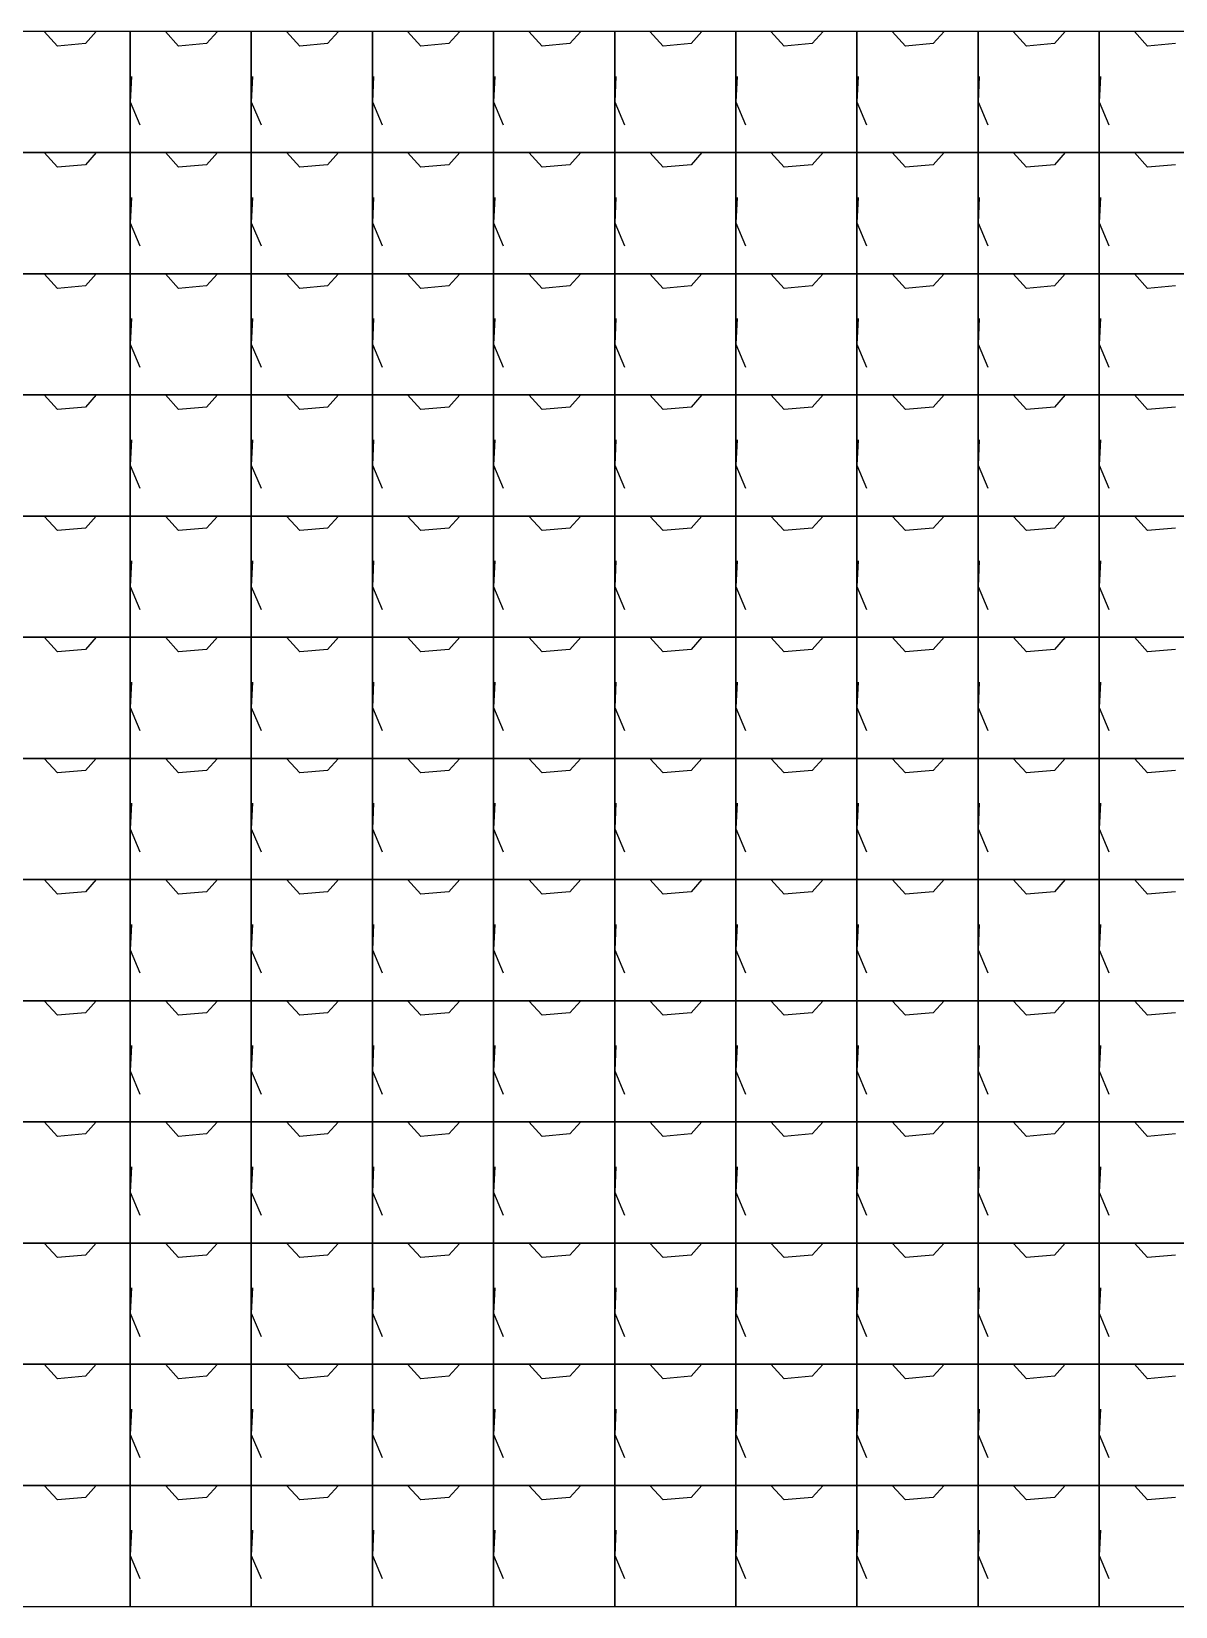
# Model space of a CAD drawing. Header units: inches. Extents: x 0 to 2763, y 0 to 1500.
# Drawn here: x 741.3 to 981.2, y 177.8 to 508 of the extents above; entities that cross this region are included whole.
import ezdxf

# ---------------------------------------------------------------- set-up
doc = ezdxf.new("R2010")
doc.units = ezdxf.units.IN
doc.header["$MEASUREMENT"] = 0

# ---------------------------------------------------------------- blocks, each defined once
blk = doc.blocks.new('*U1')
at = {"color": 254, "true_color": 0xfeeab9}
blk.add_lwpolyline([(-12.7, -12.7), (12.7, -12.7), (12.7, 12.7), (-12.7, 12.7), (-12.7, -12.7)], dxfattribs=at)
blk = doc.blocks.new('*U2')
at = {"color": 0, "linetype": 'ByBlock', "lineweight": -2, "transparency": 16777216}
for p in [(736.6, 482.6), (762, 482.6), (787.4, 482.6), (812.8, 482.6), (838.2, 482.6), (863.6, 482.6), (889, 482.6), (914.4, 482.6), (939.8, 482.6), (965.2, 482.6), (736.6, 457.2), (762, 457.2), (787.4, 457.2), (812.8, 457.2), (838.2, 457.2), (863.6, 457.2), (889, 457.2), (914.4, 457.2), (939.8, 457.2), (965.2, 457.2), (736.6, 431.8), (762, 431.8), (787.4, 431.8), (812.8, 431.8), (838.2, 431.8), (863.6, 431.8), (889, 431.8), (914.4, 431.8), (939.8, 431.8), (965.2, 431.8), (736.6, 406.4), (762, 406.4), (787.4, 406.4), (812.8, 406.4), (838.2, 406.4), (863.6, 406.4), (889, 406.4), (914.4, 406.4), (939.8, 406.4), (965.2, 406.4), (736.6, 381), (762, 381), (787.4, 381), (812.8, 381), (838.2, 381), (863.6, 381), (889, 381), (914.4, 381), (939.8, 381), (965.2, 381), (736.6, 355.6), (762, 355.6), (787.4, 355.6), (812.8, 355.6), (838.2, 355.6), (863.6, 355.6), (889, 355.6), (914.4, 355.6), (939.8, 355.6), (965.2, 355.6), (736.6, 330.2), (762, 330.2), (787.4, 330.2), (812.8, 330.2), (838.2, 330.2), (863.6, 330.2), (889, 330.2), (914.4, 330.2), (939.8, 330.2), (965.2, 330.2), (736.6, 304.8), (762, 304.8), (787.4, 304.8), (812.8, 304.8), (838.2, 304.8), (863.6, 304.8), (889, 304.8), (914.4, 304.8), (939.8, 304.8), (965.2, 304.8), (736.6, 279.4), (762, 279.4), (787.4, 279.4), (812.8, 279.4), (838.2, 279.4), (863.6, 279.4), (889, 279.4), (914.4, 279.4), (939.8, 279.4), (965.2, 279.4), (736.6, 254), (762, 254), (787.4, 254), (812.8, 254), (838.2, 254), (863.6, 254), (889, 254), (914.4, 254), (939.8, 254), (965.2, 254), (736.6, 228.6), (762, 228.6), (787.4, 228.6), (812.8, 228.6), (838.2, 228.6), (863.6, 228.6), (889, 228.6), (914.4, 228.6), (939.8, 228.6), (965.2, 228.6), (736.6, 203.2), (762, 203.2), (787.4, 203.2), (812.8, 203.2), (838.2, 203.2), (863.6, 203.2), (889, 203.2), (914.4, 203.2), (939.8, 203.2), (965.2, 203.2), (736.6, 177.8), (762, 177.8), (787.4, 177.8), (812.8, 177.8), (838.2, 177.8), (863.6, 177.8), (889, 177.8), (914.4, 177.8), (939.8, 177.8), (965.2, 177.8)]:
    blk.add_blockref('*U1', p, dxfattribs=at)

msp = doc.modelspace()

# ---------------------------------------------------------------- linework, layer by layer
at = {"linetype": 'Continuous'}
for p, q in [((746.76, 504.95), (743.97, 508)), ((752.6, 505.46), (746.76, 504.95)), ((754.89, 508), (752.6, 505.46)), ((772.16, 504.95), (769.37, 508)), ((778, 505.46), (772.16, 504.95)), ((780.29, 508), (778, 505.46)), ((797.56, 504.95), (794.77, 508)), ((803.4, 505.46), (797.56, 504.95)), ((805.69, 508), (803.4, 505.46)), ((822.96, 504.95), (820.17, 508)), ((828.8, 505.46), (822.96, 504.95)), ((831.09, 508), (828.8, 505.46)), ((848.36, 504.95), (845.57, 508)), ((854.2, 505.46), (848.36, 504.95)), ((856.49, 508), (854.2, 505.46)), ((873.76, 504.95), (870.97, 508)), ((879.6, 505.46), (873.76, 504.95)), ((881.89, 508), (879.6, 505.46)), ((899.16, 504.95), (896.37, 508)), ((905, 505.46), (899.16, 504.95)), ((907.29, 508), (905, 505.46)), ((924.56, 504.95), (921.77, 508)), ((930.4, 505.46), (924.56, 504.95)), ((932.69, 508), (930.4, 505.46)), ((949.96, 504.95), (947.17, 508)), ((955.8, 505.46), (949.96, 504.95)), ((958.09, 508), (955.8, 505.46)), ((975.36, 504.95), (972.57, 508)), ((981.2, 505.46), (975.36, 504.95)), ((762.25, 498.6), (762, 493.27)), ((787.65, 498.6), (787.4, 493.27)), ((813.05, 498.6), (812.8, 493.27)), ((838.45, 498.6), (838.2, 493.27)), ((863.85, 498.6), (863.6, 493.27)), ((889.25, 498.6), (889, 493.27)), ((914.65, 498.6), (914.4, 493.27)), ((940.05, 498.6), (939.8, 493.27)), ((965.45, 498.6), (965.2, 493.27)), ((762, 493.27), (764.03, 488.44)), ((787.4, 493.27), (789.43, 488.44)), ((812.8, 493.27), (814.83, 488.44)), ((838.2, 493.27), (840.23, 488.44)), ((863.6, 493.27), (865.63, 488.44)), ((889, 493.27), (891.03, 488.44)), ((914.4, 493.27), (916.43, 488.44)), ((939.8, 493.27), (941.83, 488.44)), ((965.2, 493.27), (967.23, 488.44)), ((746.76, 479.55), (743.97, 482.6)), ((754.89, 482.6), (752.6, 480.06)), ((772.16, 479.55), (769.37, 482.6)), ((780.29, 482.6), (778, 480.06)), ((797.56, 479.55), (794.77, 482.6)), ((805.69, 482.6), (803.4, 480.06)), ((822.96, 479.55), (820.17, 482.6)), ((831.09, 482.6), (828.8, 480.06)), ((848.36, 479.55), (845.57, 482.6)), ((856.49, 482.6), (854.2, 480.06)), ((873.76, 479.55), (870.97, 482.6)), ((881.89, 482.6), (879.6, 480.06)), ((899.16, 479.55), (896.37, 482.6)), ((907.29, 482.6), (905, 480.06)), ((924.56, 479.55), (921.77, 482.6)), ((932.69, 482.6), (930.4, 480.06)), ((949.96, 479.55), (947.17, 482.6)), ((958.09, 482.6), (955.8, 480.06)), ((975.36, 479.55), (972.57, 482.6)), ((752.6, 480.06), (746.76, 479.55)), ((778, 480.06), (772.16, 479.55)), ((803.4, 480.06), (797.56, 479.55)), ((828.8, 480.06), (822.96, 479.55)), ((854.2, 480.06), (848.36, 479.55)), ((879.6, 480.06), (873.76, 479.55)), ((905, 480.06), (899.16, 479.55)), ((930.4, 480.06), (924.56, 479.55)), ((955.8, 480.06), (949.96, 479.55)), ((981.2, 480.06), (975.36, 479.55)), ((762.25, 473.2), (762, 467.87)), ((787.65, 473.2), (787.4, 467.87)), ((813.05, 473.2), (812.8, 467.87)), ((838.45, 473.2), (838.2, 467.87)), ((863.85, 473.2), (863.6, 467.87)), ((889.25, 473.2), (889, 467.87)), ((914.65, 473.2), (914.4, 467.87)), ((940.05, 473.2), (939.8, 467.87)), ((965.45, 473.2), (965.2, 467.87)), ((762, 467.87), (764.03, 463.04)), ((787.4, 467.87), (789.43, 463.04)), ((812.8, 467.87), (814.83, 463.04)), ((838.2, 467.87), (840.23, 463.04)), ((863.6, 467.87), (865.63, 463.04)), ((889, 467.87), (891.03, 463.04)), ((914.4, 467.87), (916.43, 463.04)), ((939.8, 467.87), (941.83, 463.04)), ((965.2, 467.87), (967.23, 463.04)), ((746.76, 454.15), (743.97, 457.2)), ((754.89, 457.2), (752.6, 454.66)), ((772.16, 454.15), (769.37, 457.2)), ((780.29, 457.2), (778, 454.66)), ((797.56, 454.15), (794.77, 457.2)), ((805.69, 457.2), (803.4, 454.66)), ((822.96, 454.15), (820.17, 457.2)), ((831.09, 457.2), (828.8, 454.66)), ((848.36, 454.15), (845.57, 457.2)), ((856.49, 457.2), (854.2, 454.66)), ((873.76, 454.15), (870.97, 457.2)), ((881.89, 457.2), (879.6, 454.66)), ((899.16, 454.15), (896.37, 457.2)), ((907.29, 457.2), (905, 454.66)), ((924.56, 454.15), (921.77, 457.2)), ((932.69, 457.2), (930.4, 454.66)), ((949.96, 454.15), (947.17, 457.2)), ((958.09, 457.2), (955.8, 454.66)), ((975.36, 454.15), (972.57, 457.2)), ((752.6, 454.66), (746.76, 454.15)), ((778, 454.66), (772.16, 454.15)), ((803.4, 454.66), (797.56, 454.15)), ((828.8, 454.66), (822.96, 454.15)), ((854.2, 454.66), (848.36, 454.15)), ((879.6, 454.66), (873.76, 454.15)), ((905, 454.66), (899.16, 454.15)), ((930.4, 454.66), (924.56, 454.15)), ((955.8, 454.66), (949.96, 454.15)), ((981.2, 454.66), (975.36, 454.15)), ((762.25, 447.8), (762, 442.47)), ((787.65, 447.8), (787.4, 442.47)), ((813.05, 447.8), (812.8, 442.47)), ((838.45, 447.8), (838.2, 442.47)), ((863.85, 447.8), (863.6, 442.47)), ((889.25, 447.8), (889, 442.47)), ((914.65, 447.8), (914.4, 442.47)), ((940.05, 447.8), (939.8, 442.47)), ((965.45, 447.8), (965.2, 442.47)), ((762, 442.47), (764.03, 437.64)), ((787.4, 442.47), (789.43, 437.64)), ((812.8, 442.47), (814.83, 437.64)), ((838.2, 442.47), (840.23, 437.64)), ((863.6, 442.47), (865.63, 437.64)), ((889, 442.47), (891.03, 437.64)), ((914.4, 442.47), (916.43, 437.64)), ((939.8, 442.47), (941.83, 437.64)), ((965.2, 442.47), (967.23, 437.64)), ((746.76, 428.75), (743.97, 431.8)), ((752.6, 429.26), (746.76, 428.75)), ((754.89, 431.8), (752.6, 429.26)), ((772.16, 428.75), (769.37, 431.8)), ((778, 429.26), (772.16, 428.75)), ((780.29, 431.8), (778, 429.26)), ((797.56, 428.75), (794.77, 431.8)), ((803.4, 429.26), (797.56, 428.75)), ((805.69, 431.8), (803.4, 429.26)), ((822.96, 428.75), (820.17, 431.8)), ((828.8, 429.26), (822.96, 428.75)), ((831.09, 431.8), (828.8, 429.26)), ((848.36, 428.75), (845.57, 431.8)), ((854.2, 429.26), (848.36, 428.75)), ((856.49, 431.8), (854.2, 429.26)), ((873.76, 428.75), (870.97, 431.8)), ((879.6, 429.26), (873.76, 428.75)), ((881.89, 431.8), (879.6, 429.26)), ((899.16, 428.75), (896.37, 431.8)), ((905, 429.26), (899.16, 428.75)), ((907.29, 431.8), (905, 429.26)), ((924.56, 428.75), (921.77, 431.8)), ((930.4, 429.26), (924.56, 428.75)), ((932.69, 431.8), (930.4, 429.26)), ((949.96, 428.75), (947.17, 431.8)), ((955.8, 429.26), (949.96, 428.75)), ((958.09, 431.8), (955.8, 429.26)), ((975.36, 428.75), (972.57, 431.8)), ((981.2, 429.26), (975.36, 428.75)), ((762.25, 422.4), (762, 417.07)), ((787.65, 422.4), (787.4, 417.07)), ((813.05, 422.4), (812.8, 417.07)), ((838.45, 422.4), (838.2, 417.07)), ((863.85, 422.4), (863.6, 417.07)), ((889.25, 422.4), (889, 417.07)), ((914.65, 422.4), (914.4, 417.07)), ((940.05, 422.4), (939.8, 417.07)), ((965.45, 422.4), (965.2, 417.07)), ((762, 417.07), (764.03, 412.24)), ((787.4, 417.07), (789.43, 412.24)), ((812.8, 417.07), (814.83, 412.24)), ((838.2, 417.07), (840.23, 412.24)), ((863.6, 417.07), (865.63, 412.24)), ((889, 417.07), (891.03, 412.24)), ((914.4, 417.07), (916.43, 412.24)), ((939.8, 417.07), (941.83, 412.24)), ((965.2, 417.07), (967.23, 412.24)), ((746.76, 403.35), (743.97, 406.4)), ((754.89, 406.4), (752.6, 403.86)), ((772.16, 403.35), (769.37, 406.4)), ((780.29, 406.4), (778, 403.86)), ((797.56, 403.35), (794.77, 406.4)), ((805.69, 406.4), (803.4, 403.86)), ((822.96, 403.35), (820.17, 406.4)), ((831.09, 406.4), (828.8, 403.86)), ((848.36, 403.35), (845.57, 406.4)), ((856.49, 406.4), (854.2, 403.86)), ((873.76, 403.35), (870.97, 406.4)), ((881.89, 406.4), (879.6, 403.86)), ((899.16, 403.35), (896.37, 406.4)), ((907.29, 406.4), (905, 403.86)), ((924.56, 403.35), (921.77, 406.4)), ((932.69, 406.4), (930.4, 403.86)), ((949.96, 403.35), (947.17, 406.4)), ((958.09, 406.4), (955.8, 403.86)), ((975.36, 403.35), (972.57, 406.4)), ((752.6, 403.86), (746.76, 403.35)), ((778, 403.86), (772.16, 403.35)), ((803.4, 403.86), (797.56, 403.35)), ((828.8, 403.86), (822.96, 403.35)), ((854.2, 403.86), (848.36, 403.35)), ((879.6, 403.86), (873.76, 403.35)), ((905, 403.86), (899.16, 403.35)), ((930.4, 403.86), (924.56, 403.35)), ((955.8, 403.86), (949.96, 403.35)), ((981.2, 403.86), (975.36, 403.35)), ((762.25, 397), (762, 391.67)), ((787.65, 397), (787.4, 391.67)), ((813.05, 397), (812.8, 391.67)), ((838.45, 397), (838.2, 391.67)), ((863.85, 397), (863.6, 391.67)), ((889.25, 397), (889, 391.67)), ((914.65, 397), (914.4, 391.67)), ((940.05, 397), (939.8, 391.67)), ((965.45, 397), (965.2, 391.67)), ((762, 391.67), (764.03, 386.84)), ((787.4, 391.67), (789.43, 386.84)), ((812.8, 391.67), (814.83, 386.84)), ((838.2, 391.67), (840.23, 386.84)), ((863.6, 391.67), (865.63, 386.84)), ((889, 391.67), (891.03, 386.84)), ((914.4, 391.67), (916.43, 386.84)), ((939.8, 391.67), (941.83, 386.84)), ((965.2, 391.67), (967.23, 386.84)), ((746.76, 377.95), (743.97, 381)), ((754.89, 381), (752.6, 378.46)), ((772.16, 377.95), (769.37, 381)), ((780.29, 381), (778, 378.46)), ((797.56, 377.95), (794.77, 381)), ((805.69, 381), (803.4, 378.46)), ((822.96, 377.95), (820.17, 381)), ((831.09, 381), (828.8, 378.46)), ((848.36, 377.95), (845.57, 381)), ((856.49, 381), (854.2, 378.46)), ((873.76, 377.95), (870.97, 381)), ((881.89, 381), (879.6, 378.46)), ((899.16, 377.95), (896.37, 381)), ((907.29, 381), (905, 378.46)), ((924.56, 377.95), (921.77, 381)), ((932.69, 381), (930.4, 378.46)), ((949.96, 377.95), (947.17, 381)), ((958.09, 381), (955.8, 378.46)), ((975.36, 377.95), (972.57, 381)), ((752.6, 378.46), (746.76, 377.95)), ((778, 378.46), (772.16, 377.95)), ((803.4, 378.46), (797.56, 377.95)), ((828.8, 378.46), (822.96, 377.95)), ((854.2, 378.46), (848.36, 377.95)), ((879.6, 378.46), (873.76, 377.95)), ((905, 378.46), (899.16, 377.95)), ((930.4, 378.46), (924.56, 377.95)), ((955.8, 378.46), (949.96, 377.95)), ((981.2, 378.46), (975.36, 377.95)), ((762.25, 371.6), (762, 366.27)), ((787.65, 371.6), (787.4, 366.27)), ((813.05, 371.6), (812.8, 366.27)), ((838.45, 371.6), (838.2, 366.27)), ((863.85, 371.6), (863.6, 366.27)), ((889.25, 371.6), (889, 366.27)), ((914.65, 371.6), (914.4, 366.27)), ((940.05, 371.6), (939.8, 366.27)), ((965.45, 371.6), (965.2, 366.27)), ((762, 366.27), (764.03, 361.44)), ((787.4, 366.27), (789.43, 361.44)), ((812.8, 366.27), (814.83, 361.44)), ((838.2, 366.27), (840.23, 361.44)), ((863.6, 366.27), (865.63, 361.44)), ((889, 366.27), (891.03, 361.44)), ((914.4, 366.27), (916.43, 361.44)), ((939.8, 366.27), (941.83, 361.44)), ((965.2, 366.27), (967.23, 361.44)), ((746.76, 352.55), (743.97, 355.6)), ((754.89, 355.6), (752.6, 353.06)), ((772.16, 352.55), (769.37, 355.6)), ((780.29, 355.6), (778, 353.06)), ((797.56, 352.55), (794.77, 355.6)), ((805.69, 355.6), (803.4, 353.06)), ((822.96, 352.55), (820.17, 355.6)), ((831.09, 355.6), (828.8, 353.06)), ((848.36, 352.55), (845.57, 355.6)), ((856.49, 355.6), (854.2, 353.06)), ((873.76, 352.55), (870.97, 355.6)), ((881.89, 355.6), (879.6, 353.06)), ((899.16, 352.55), (896.37, 355.6)), ((907.29, 355.6), (905, 353.06)), ((924.56, 352.55), (921.77, 355.6)), ((932.69, 355.6), (930.4, 353.06)), ((949.96, 352.55), (947.17, 355.6)), ((958.09, 355.6), (955.8, 353.06)), ((975.36, 352.55), (972.57, 355.6)), ((752.6, 353.06), (746.76, 352.55)), ((778, 353.06), (772.16, 352.55)), ((803.4, 353.06), (797.56, 352.55)), ((828.8, 353.06), (822.96, 352.55)), ((854.2, 353.06), (848.36, 352.55)), ((879.6, 353.06), (873.76, 352.55)), ((905, 353.06), (899.16, 352.55)), ((930.4, 353.06), (924.56, 352.55)), ((955.8, 353.06), (949.96, 352.55)), ((981.2, 353.06), (975.36, 352.55)), ((762.25, 346.2), (762, 340.87)), ((787.65, 346.2), (787.4, 340.87)), ((813.05, 346.2), (812.8, 340.87)), ((838.45, 346.2), (838.2, 340.87)), ((863.85, 346.2), (863.6, 340.87)), ((889.25, 346.2), (889, 340.87)), ((914.65, 346.2), (914.4, 340.87)), ((940.05, 346.2), (939.8, 340.87)), ((965.45, 346.2), (965.2, 340.87)), ((762, 340.87), (764.03, 336.04)), ((787.4, 340.87), (789.43, 336.04)), ((812.8, 340.87), (814.83, 336.04)), ((838.2, 340.87), (840.23, 336.04)), ((863.6, 340.87), (865.63, 336.04)), ((889, 340.87), (891.03, 336.04)), ((914.4, 340.87), (916.43, 336.04)), ((939.8, 340.87), (941.83, 336.04)), ((965.2, 340.87), (967.23, 336.04)), ((746.76, 327.15), (743.97, 330.2)), ((752.6, 327.66), (746.76, 327.15)), ((754.89, 330.2), (752.6, 327.66)), ((772.16, 327.15), (769.37, 330.2)), ((778, 327.66), (772.16, 327.15)), ((780.29, 330.2), (778, 327.66)), ((797.56, 327.15), (794.77, 330.2)), ((803.4, 327.66), (797.56, 327.15)), ((805.69, 330.2), (803.4, 327.66)), ((822.96, 327.15), (820.17, 330.2)), ((828.8, 327.66), (822.96, 327.15)), ((831.09, 330.2), (828.8, 327.66)), ((848.36, 327.15), (845.57, 330.2)), ((854.2, 327.66), (848.36, 327.15)), ((856.49, 330.2), (854.2, 327.66)), ((873.76, 327.15), (870.97, 330.2)), ((879.6, 327.66), (873.76, 327.15)), ((881.89, 330.2), (879.6, 327.66)), ((899.16, 327.15), (896.37, 330.2)), ((905, 327.66), (899.16, 327.15)), ((907.29, 330.2), (905, 327.66)), ((924.56, 327.15), (921.77, 330.2)), ((930.4, 327.66), (924.56, 327.15)), ((932.69, 330.2), (930.4, 327.66)), ((949.96, 327.15), (947.17, 330.2)), ((955.8, 327.66), (949.96, 327.15)), ((958.09, 330.2), (955.8, 327.66)), ((975.36, 327.15), (972.57, 330.2)), ((981.2, 327.66), (975.36, 327.15)), ((762.25, 320.8), (762, 315.47)), ((787.65, 320.8), (787.4, 315.47)), ((813.05, 320.8), (812.8, 315.47)), ((838.45, 320.8), (838.2, 315.47)), ((863.85, 320.8), (863.6, 315.47)), ((889.25, 320.8), (889, 315.47)), ((914.65, 320.8), (914.4, 315.47)), ((940.05, 320.8), (939.8, 315.47)), ((965.45, 320.8), (965.2, 315.47)), ((762, 315.47), (764.03, 310.64)), ((787.4, 315.47), (789.43, 310.64)), ((812.8, 315.47), (814.83, 310.64)), ((838.2, 315.47), (840.23, 310.64)), ((863.6, 315.47), (865.63, 310.64)), ((889, 315.47), (891.03, 310.64)), ((914.4, 315.47), (916.43, 310.64)), ((939.8, 315.47), (941.83, 310.64)), ((965.2, 315.47), (967.23, 310.64)), ((746.76, 301.75), (743.97, 304.8)), ((754.89, 304.8), (752.6, 302.26)), ((772.16, 301.75), (769.37, 304.8)), ((780.29, 304.8), (778, 302.26)), ((797.56, 301.75), (794.77, 304.8)), ((805.69, 304.8), (803.4, 302.26)), ((822.96, 301.75), (820.17, 304.8)), ((831.09, 304.8), (828.8, 302.26)), ((848.36, 301.75), (845.57, 304.8)), ((856.49, 304.8), (854.2, 302.26)), ((873.76, 301.75), (870.97, 304.8)), ((881.89, 304.8), (879.6, 302.26)), ((899.16, 301.75), (896.37, 304.8)), ((907.29, 304.8), (905, 302.26)), ((924.56, 301.75), (921.77, 304.8)), ((932.69, 304.8), (930.4, 302.26)), ((949.96, 301.75), (947.17, 304.8)), ((958.09, 304.8), (955.8, 302.26)), ((975.36, 301.75), (972.57, 304.8)), ((752.6, 302.26), (746.76, 301.75)), ((778, 302.26), (772.16, 301.75)), ((803.4, 302.26), (797.56, 301.75)), ((828.8, 302.26), (822.96, 301.75)), ((854.2, 302.26), (848.36, 301.75)), ((879.6, 302.26), (873.76, 301.75)), ((905, 302.26), (899.16, 301.75)), ((930.4, 302.26), (924.56, 301.75)), ((955.8, 302.26), (949.96, 301.75)), ((981.2, 302.26), (975.36, 301.75)), ((762.25, 295.4), (762, 290.07)), ((787.65, 295.4), (787.4, 290.07)), ((813.05, 295.4), (812.8, 290.07)), ((838.45, 295.4), (838.2, 290.07)), ((863.85, 295.4), (863.6, 290.07)), ((889.25, 295.4), (889, 290.07)), ((914.65, 295.4), (914.4, 290.07)), ((940.05, 295.4), (939.8, 290.07)), ((965.45, 295.4), (965.2, 290.07)), ((762, 290.07), (764.03, 285.24)), ((787.4, 290.07), (789.43, 285.24)), ((812.8, 290.07), (814.83, 285.24)), ((838.2, 290.07), (840.23, 285.24)), ((863.6, 290.07), (865.63, 285.24)), ((889, 290.07), (891.03, 285.24)), ((914.4, 290.07), (916.43, 285.24)), ((939.8, 290.07), (941.83, 285.24)), ((965.2, 290.07), (967.23, 285.24)), ((746.76, 276.35), (743.97, 279.4)), ((754.89, 279.4), (752.6, 276.86)), ((772.16, 276.35), (769.37, 279.4)), ((780.29, 279.4), (778, 276.86)), ((797.56, 276.35), (794.77, 279.4)), ((805.69, 279.4), (803.4, 276.86)), ((822.96, 276.35), (820.17, 279.4)), ((831.09, 279.4), (828.8, 276.86)), ((848.36, 276.35), (845.57, 279.4)), ((856.49, 279.4), (854.2, 276.86)), ((873.76, 276.35), (870.97, 279.4)), ((881.89, 279.4), (879.6, 276.86)), ((899.16, 276.35), (896.37, 279.4)), ((907.29, 279.4), (905, 276.86)), ((924.56, 276.35), (921.77, 279.4)), ((932.69, 279.4), (930.4, 276.86)), ((949.96, 276.35), (947.17, 279.4)), ((958.09, 279.4), (955.8, 276.86)), ((975.36, 276.35), (972.57, 279.4)), ((752.6, 276.86), (746.76, 276.35)), ((778, 276.86), (772.16, 276.35)), ((803.4, 276.86), (797.56, 276.35)), ((828.8, 276.86), (822.96, 276.35)), ((854.2, 276.86), (848.36, 276.35)), ((879.6, 276.86), (873.76, 276.35)), ((905, 276.86), (899.16, 276.35)), ((930.4, 276.86), (924.56, 276.35)), ((955.8, 276.86), (949.96, 276.35)), ((981.2, 276.86), (975.36, 276.35)), ((762.25, 270), (762, 264.67)), ((787.65, 270), (787.4, 264.67)), ((813.05, 270), (812.8, 264.67)), ((838.45, 270), (838.2, 264.67)), ((863.85, 270), (863.6, 264.67)), ((889.25, 270), (889, 264.67)), ((914.65, 270), (914.4, 264.67)), ((940.05, 270), (939.8, 264.67)), ((965.45, 270), (965.2, 264.67)), ((762, 264.67), (764.03, 259.84)), ((787.4, 264.67), (789.43, 259.84)), ((812.8, 264.67), (814.83, 259.84)), ((838.2, 264.67), (840.23, 259.84)), ((863.6, 264.67), (865.63, 259.84)), ((889, 264.67), (891.03, 259.84)), ((914.4, 264.67), (916.43, 259.84)), ((939.8, 264.67), (941.83, 259.84)), ((965.2, 264.67), (967.23, 259.84)), ((746.76, 250.95), (743.97, 254)), ((752.6, 251.46), (746.76, 250.95)), ((754.89, 254), (752.6, 251.46)), ((772.16, 250.95), (769.37, 254)), ((778, 251.46), (772.16, 250.95)), ((780.29, 254), (778, 251.46)), ((797.56, 250.95), (794.77, 254)), ((803.4, 251.46), (797.56, 250.95)), ((805.69, 254), (803.4, 251.46)), ((822.96, 250.95), (820.17, 254)), ((828.8, 251.46), (822.96, 250.95)), ((831.09, 254), (828.8, 251.46)), ((848.36, 250.95), (845.57, 254)), ((854.2, 251.46), (848.36, 250.95)), ((856.49, 254), (854.2, 251.46)), ((873.76, 250.95), (870.97, 254)), ((879.6, 251.46), (873.76, 250.95)), ((881.89, 254), (879.6, 251.46)), ((899.16, 250.95), (896.37, 254)), ((905, 251.46), (899.16, 250.95)), ((907.29, 254), (905, 251.46)), ((924.56, 250.95), (921.77, 254)), ((930.4, 251.46), (924.56, 250.95)), ((932.69, 254), (930.4, 251.46)), ((949.96, 250.95), (947.17, 254)), ((955.8, 251.46), (949.96, 250.95)), ((958.09, 254), (955.8, 251.46)), ((975.36, 250.95), (972.57, 254)), ((981.2, 251.46), (975.36, 250.95)), ((762.25, 244.6), (762, 239.27)), ((787.65, 244.6), (787.4, 239.27)), ((813.05, 244.6), (812.8, 239.27)), ((838.45, 244.6), (838.2, 239.27)), ((863.85, 244.6), (863.6, 239.27)), ((889.25, 244.6), (889, 239.27)), ((914.65, 244.6), (914.4, 239.27)), ((940.05, 244.6), (939.8, 239.27)), ((965.45, 244.6), (965.2, 239.27)), ((762, 239.27), (764.03, 234.44)), ((787.4, 239.27), (789.43, 234.44)), ((812.8, 239.27), (814.83, 234.44)), ((838.2, 239.27), (840.23, 234.44)), ((863.6, 239.27), (865.63, 234.44)), ((889, 239.27), (891.03, 234.44)), ((914.4, 239.27), (916.43, 234.44)), ((939.8, 239.27), (941.83, 234.44)), ((965.2, 239.27), (967.23, 234.44)), ((746.76, 225.55), (743.97, 228.6)), ((754.89, 228.6), (752.6, 226.06)), ((772.16, 225.55), (769.37, 228.6)), ((780.29, 228.6), (778, 226.06)), ((797.56, 225.55), (794.77, 228.6)), ((805.69, 228.6), (803.4, 226.06)), ((822.96, 225.55), (820.17, 228.6)), ((831.09, 228.6), (828.8, 226.06)), ((848.36, 225.55), (845.57, 228.6)), ((856.49, 228.6), (854.2, 226.06)), ((873.76, 225.55), (870.97, 228.6)), ((881.89, 228.6), (879.6, 226.06)), ((899.16, 225.55), (896.37, 228.6)), ((907.29, 228.6), (905, 226.06)), ((924.56, 225.55), (921.77, 228.6)), ((932.69, 228.6), (930.4, 226.06)), ((949.96, 225.55), (947.17, 228.6)), ((958.09, 228.6), (955.8, 226.06)), ((975.36, 225.55), (972.57, 228.6)), ((752.6, 226.06), (746.76, 225.55)), ((778, 226.06), (772.16, 225.55)), ((803.4, 226.06), (797.56, 225.55)), ((828.8, 226.06), (822.96, 225.55)), ((854.2, 226.06), (848.36, 225.55)), ((879.6, 226.06), (873.76, 225.55)), ((905, 226.06), (899.16, 225.55)), ((930.4, 226.06), (924.56, 225.55)), ((955.8, 226.06), (949.96, 225.55)), ((981.2, 226.06), (975.36, 225.55)), ((762.25, 219.2), (762, 213.87)), ((787.65, 219.2), (787.4, 213.87)), ((813.05, 219.2), (812.8, 213.87)), ((838.45, 219.2), (838.2, 213.87)), ((863.85, 219.2), (863.6, 213.87)), ((889.25, 219.2), (889, 213.87)), ((914.65, 219.2), (914.4, 213.87)), ((940.05, 219.2), (939.8, 213.87)), ((965.45, 219.2), (965.2, 213.87)), ((762, 213.87), (764.03, 209.04)), ((787.4, 213.87), (789.43, 209.04)), ((812.8, 213.87), (814.83, 209.04)), ((838.2, 213.87), (840.23, 209.04)), ((863.6, 213.87), (865.63, 209.04)), ((889, 213.87), (891.03, 209.04)), ((914.4, 213.87), (916.43, 209.04)), ((939.8, 213.87), (941.83, 209.04)), ((965.2, 213.87), (967.23, 209.04)), ((746.76, 200.15), (743.97, 203.2)), ((754.89, 203.2), (752.6, 200.66)), ((772.16, 200.15), (769.37, 203.2)), ((780.29, 203.2), (778, 200.66)), ((797.56, 200.15), (794.77, 203.2)), ((805.69, 203.2), (803.4, 200.66)), ((822.96, 200.15), (820.17, 203.2)), ((831.09, 203.2), (828.8, 200.66)), ((848.36, 200.15), (845.57, 203.2)), ((856.49, 203.2), (854.2, 200.66)), ((873.76, 200.15), (870.97, 203.2)), ((881.89, 203.2), (879.6, 200.66)), ((899.16, 200.15), (896.37, 203.2)), ((907.29, 203.2), (905, 200.66)), ((924.56, 200.15), (921.77, 203.2)), ((932.69, 203.2), (930.4, 200.66)), ((949.96, 200.15), (947.17, 203.2)), ((958.09, 203.2), (955.8, 200.66)), ((975.36, 200.15), (972.57, 203.2)), ((752.6, 200.66), (746.76, 200.15)), ((778, 200.66), (772.16, 200.15)), ((803.4, 200.66), (797.56, 200.15)), ((828.8, 200.66), (822.96, 200.15)), ((854.2, 200.66), (848.36, 200.15)), ((879.6, 200.66), (873.76, 200.15)), ((905, 200.66), (899.16, 200.15)), ((930.4, 200.66), (924.56, 200.15)), ((955.8, 200.66), (949.96, 200.15)), ((981.2, 200.66), (975.36, 200.15)), ((762.25, 193.8), (762, 188.47)), ((787.65, 193.8), (787.4, 188.47)), ((813.05, 193.8), (812.8, 188.47)), ((838.45, 193.8), (838.2, 188.47)), ((863.85, 193.8), (863.6, 188.47)), ((889.25, 193.8), (889, 188.47)), ((914.65, 193.8), (914.4, 188.47)), ((940.05, 193.8), (939.8, 188.47)), ((965.45, 193.8), (965.2, 188.47)), ((762, 188.47), (764.03, 183.64)), ((787.4, 188.47), (789.43, 183.64)), ((812.8, 188.47), (814.83, 183.64)), ((838.2, 188.47), (840.23, 183.64)), ((863.6, 188.47), (865.63, 183.64)), ((889, 188.47), (891.03, 183.64)), ((914.4, 188.47), (916.43, 183.64)), ((939.8, 188.47), (941.83, 183.64)), ((965.2, 188.47), (967.23, 183.64))]:
    msp.add_line(p, q, dxfattribs=at)

# ---------------------------------------------------------------- block references
msp.add_blockref('*U2', (12.7, 12.7))

doc.saveas('drawing.dxf')
